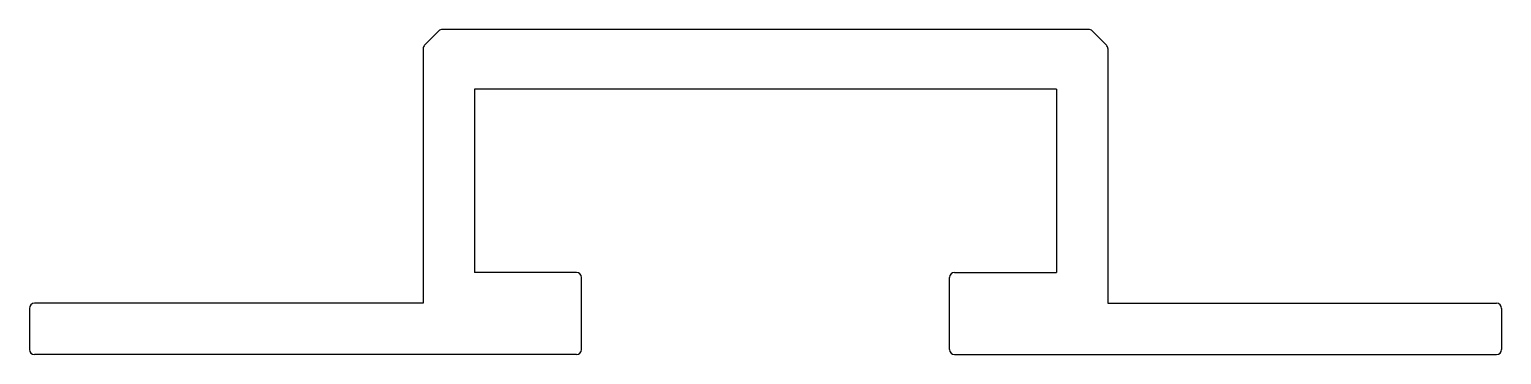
# Model space of a CAD drawing. Extents: x 2418.5 to 2504.5, y 1563.6 to 1582.6.
import ezdxf

# ---------------------------------------------------------------- set-up
doc = ezdxf.new("R2010")
doc.units = 0
doc.layers.get('0').update_dxf_attribs({"linetype": 'CONTINUOUS'})

msp = doc.modelspace()

# ---------------------------------------------------------------- linework, layer by layer
for p, q in [((2441.589, 1581.725), (2442.413, 1582.549)), ((2480.377, 1582.637), (2442.625, 1582.637)), ((2481.413, 1581.725), (2480.589, 1582.549)), ((2441.501, 1581.513), (2441.501, 1566.637)), ((2481.501, 1581.513), (2481.501, 1566.637)), ((2444.501, 1579.137), (2444.501, 1568.437)), ((2478.501, 1579.137), (2444.501, 1579.137)), ((2478.501, 1579.137), (2478.501, 1568.437)), ((2450.451, 1568.437), (2444.501, 1568.437)), ((2450.751, 1563.937), (2450.751, 1568.137)), ((2472.251, 1563.937), (2472.251, 1568.137)), ((2472.551, 1568.437), (2478.501, 1568.437)), ((2418.501, 1566.337), (2418.501, 1563.937)), ((2441.501, 1566.637), (2418.801, 1566.637)), ((2481.501, 1566.637), (2504.201, 1566.637)), ((2504.501, 1566.337), (2504.501, 1563.937)), ((2450.451, 1563.637), (2418.801, 1563.637)), ((2472.551, 1563.637), (2504.201, 1563.637))]:
    msp.add_line(p, q)
for centre, start, end in [((2442.625, 1582.337), 90, 135), ((2480.377, 1582.337), 45, 90), ((2441.801, 1581.513), 135, 180), ((2481.201, 1581.513), 0, 45), ((2450.451, 1568.137), 0, 90), ((2472.551, 1568.137), 90, 180), ((2418.801, 1566.337), 90, 180), ((2504.201, 1566.337), 0, 90), ((2418.801, 1563.937), 180, 270), ((2450.451, 1563.937), 270, 360), ((2472.551, 1563.937), 180, 270), ((2504.201, 1563.937), 270, 360)]:
    msp.add_arc(centre, 0.3, start, end)

doc.saveas('drawing.dxf')
